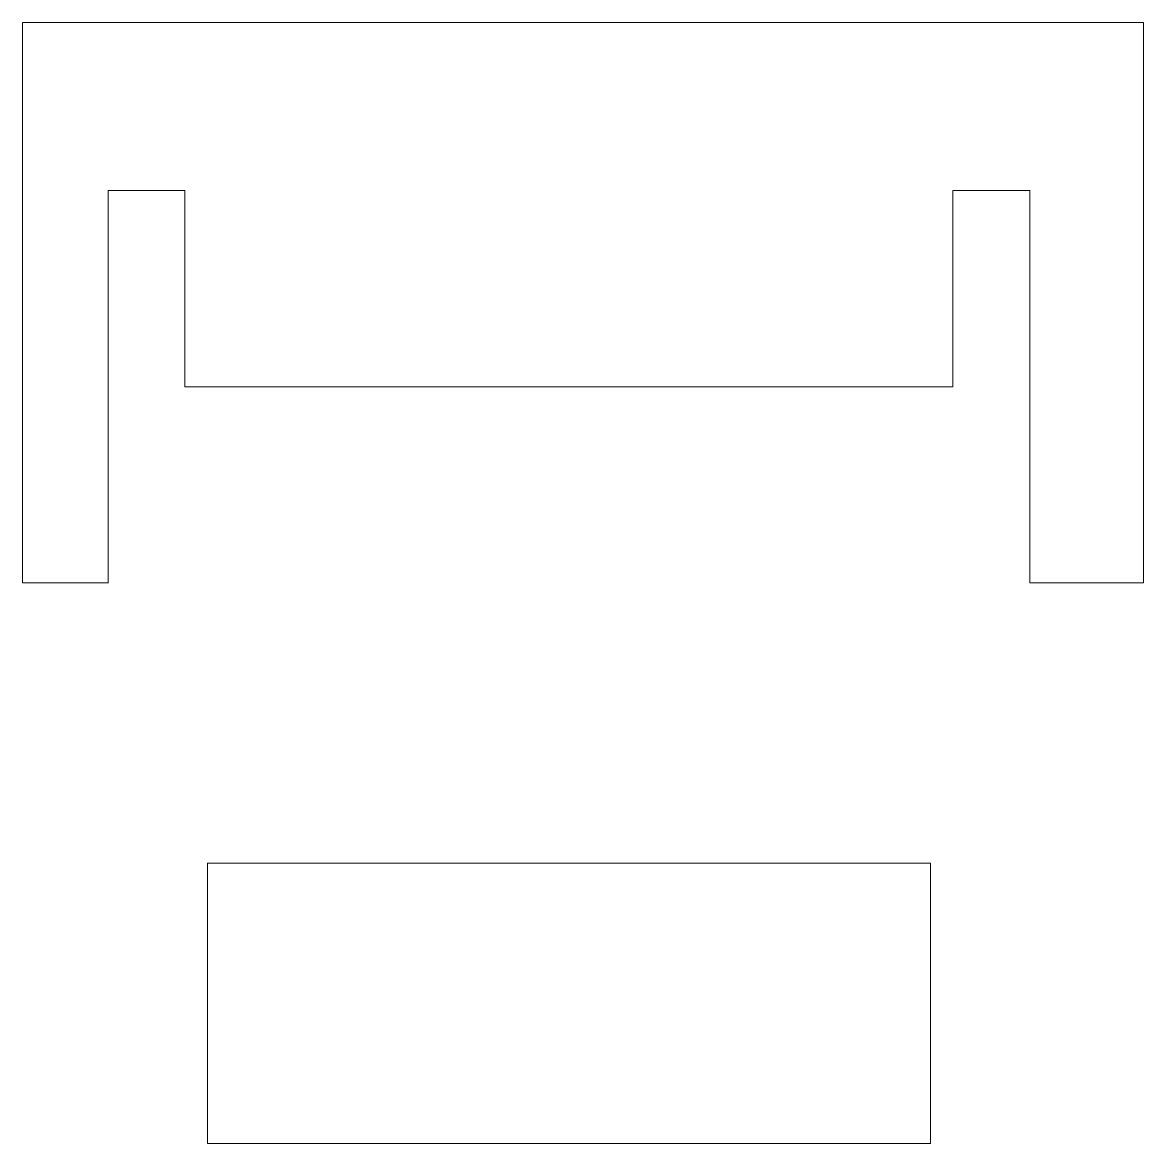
# Model space of a CAD drawing. Header units: millimetres. Extents: x 50 to 90, y 50 to 90.
import ezdxf

# ---------------------------------------------------------------- set-up
doc = ezdxf.new("R2010")
doc.units = ezdxf.units.MM
doc.layers.get('0').update_dxf_attribs({"linetype": 'CONTINUOUS', "lineweight": 0, "true_color": 0x000000})

msp = doc.modelspace()

# ---------------------------------------------------------------- linework, layer by layer
for p, q in [((90, 90), (50, 90)), ((50, 90), (50, 70)), ((90, 80), (90, 90)), ((53.06, 84), (53.06, 70)), ((55.8, 84), (53.06, 84)), ((55.8, 84), (55.8, 77)), ((83.2, 84), (85.94, 84)), ((83.2, 84), (83.2, 77)), ((85.94, 70), (85.94, 84)), ((90, 70), (90, 80)), ((83.2, 77), (55.8, 77)), ((50, 70), (53.06, 70)), ((85.94, 70), (90, 70)), ((82.4, 60), (56.6, 60)), ((56.6, 60), (56.6, 50)), ((82.4, 60), (82.4, 50)), ((56.6, 50), (82.4, 50))]:
    msp.add_line(p, q)

doc.saveas('drawing.dxf')
